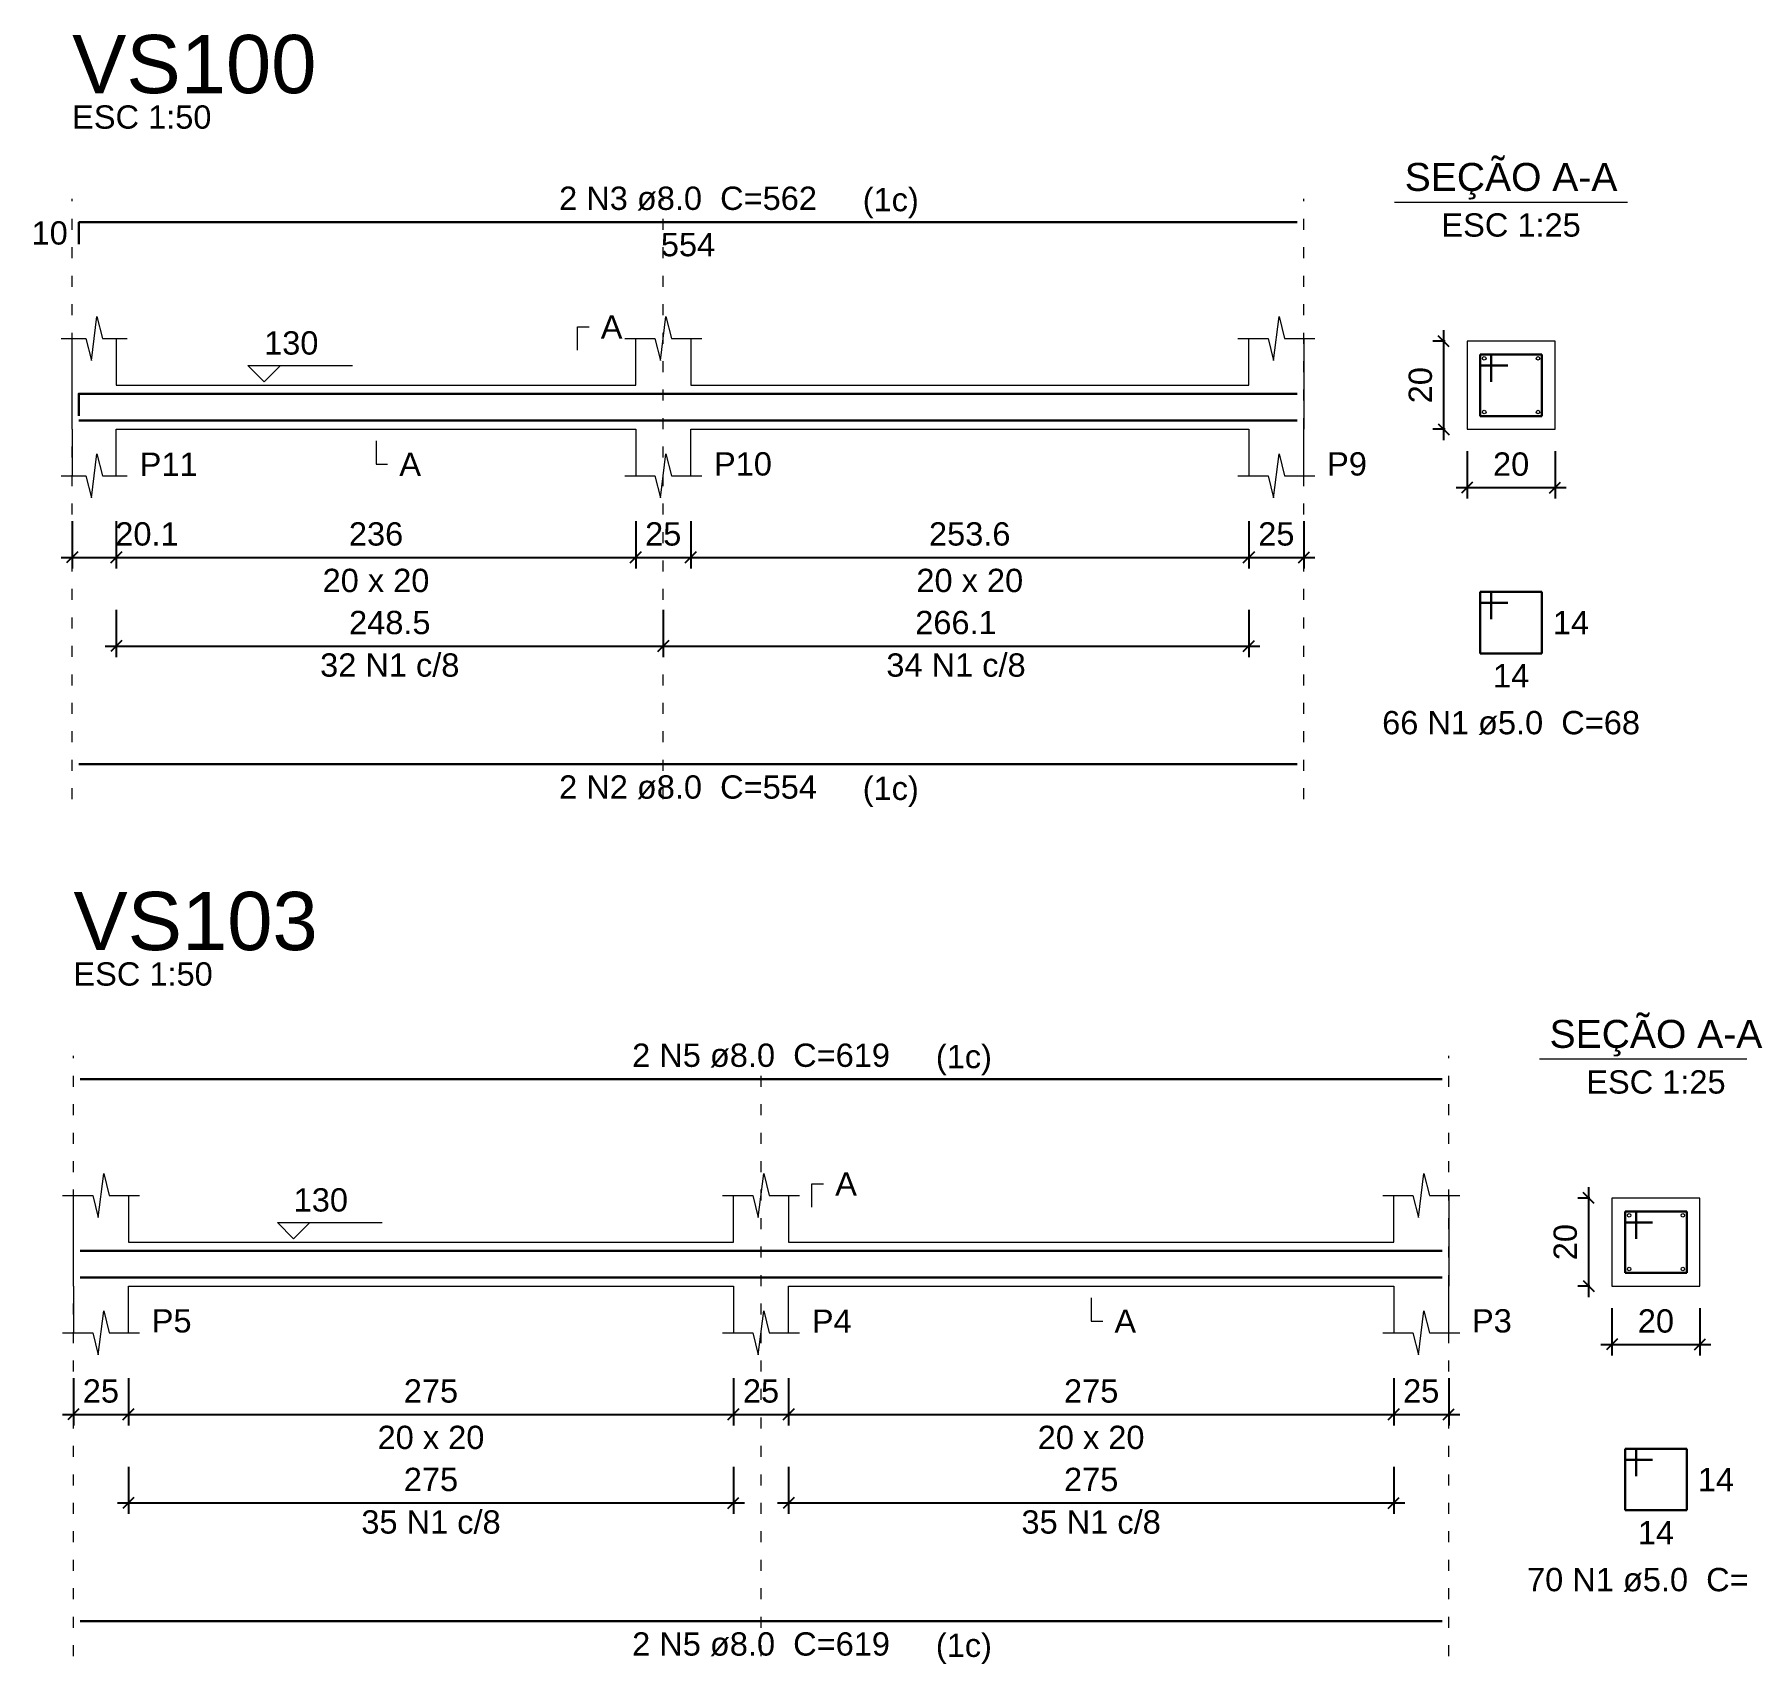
# Model space of a CAD drawing. Header units: millimetres. Extents: x 7 to 580, y -90 to 91.
# Drawn here: x 510.05 to 525.52, y -58.7 to -43.89 of the extents above; entities that cross this region are included whole.
import ezdxf

# ---------------------------------------------------------------- set-up
doc = ezdxf.new("R2010")
doc.units = ezdxf.units.MM
doc.linetypes.add('DOT2', pattern=[3.175, 0, -3.175])
for name, color, linetype, lineweight in [('DT-Barras na forma', 2, 'Continuous', 30), ('DT-Barras no corte', 5, 'Continuous', 5), ('DT-Barras rebatidas', 2, 'Continuous', 30), ('DT-Cotas', 9, 'Continuous', 5), ('DT-Forma', 5, 'Continuous', 5), ('DT-Pontilhado', 9, 'DOT2', 5), ('DT-Textos', 7, 'Continuous', 5), ('DT-Título', 3, 'Continuous', 20)]:
    doc.layers.add(name, color=color, linetype=linetype, lineweight=lineweight)
doc.styles.add('Arial', font='arial.ttf')
doc.styles.get("Standard").update_dxf_attribs({"font": 'arial.ttf'})
doc.dimstyles.new('UM_25.000000', dxfattribs={"dimtxt": 0.18, "dimasz": 0.1, "dimexe": 0.1, "dimexo": 0.2, "dimgap": 0, "dimtad": 1, "dimtih": 1, "dimtoh": 1, "dimdec": 1, "dimlfac": 25, "dimzin": 0, "dimdsep": 46, "dimtxsty": 'Standard', "dimblk": 'CLOSED', "dimblk1": 'CLOSED', "dimblk2": 'CLOSED', "dimcen": 0.09, "dimdle": 0.1, "dimadec": 1, "dimazin": 2, "dimtfac": 1, "dimtdec": 4, "dimtofl": 0, "dimtmove": 0, "dimatfit": 3, "dimldrblk": 'CLOSED', "dimfxl": 1, "dimtolj": 1, "dimarcsym": 0})
doc.dimstyles.new('UM_50.000000', dxfattribs={"dimtxt": 0.18, "dimasz": 0.1, "dimexe": 0.1, "dimexo": 0.2, "dimgap": 0, "dimtad": 1, "dimtih": 1, "dimtoh": 1, "dimdec": 1, "dimlfac": 50, "dimzin": 0, "dimdsep": 46, "dimtxsty": 'Standard', "dimblk": 'CLOSED', "dimblk1": 'CLOSED', "dimblk2": 'CLOSED', "dimcen": 0.09, "dimdle": 0.1, "dimadec": 1, "dimazin": 2, "dimtfac": 1, "dimtdec": 4, "dimtofl": 0, "dimtmove": 0, "dimatfit": 3, "dimldrblk": 'CLOSED', "dimfxl": 1, "dimtolj": 1, "dimarcsym": 0})

# ---------------------------------------------------------------- blocks, each defined once
blk = doc.blocks.new('_OBLIQUE')
at = {"color": 0, "linetype": 'ByBlock', "lineweight": -2}
blk.add_line((-0.5, -0.5), (0.5, 0.5), dxfattribs=at)
blk = doc.blocks.new('*D511')
at = {"layer": 'Defpoints', "color": 0, "transparency": 16777216}
for p in [(510.393, -48.12), (510.794, -48.12), (510.794, -48.649)]:
    blk.add_point(p, dxfattribs=at)
at = {"layer": 'DT-Cotas', "color": 0, "lineweight": -2, "transparency": 16777216}
for p, q in [((510.393, -48.32), (510.393, -48.749)), ((510.794, -48.32), (510.794, -48.749)), ((510.293, -48.649), (510.894, -48.649))]:
    blk.add_line(p, q, dxfattribs=at)
at = {"layer": 'DT-Cotas', "color": 0, "lineweight": -2, "transparency": 16777216, "xscale": 0.1, "yscale": 0.1, "zscale": 0.1, "rotation": 180}
blk.add_blockref('_OBLIQUE', (510.393, -48.649), dxfattribs=at)
at = {"layer": 'DT-Cotas', "color": 0, "lineweight": -2, "transparency": 16777216, "xscale": 0.1, "yscale": 0.1, "zscale": 0.1}
blk.add_blockref('_OBLIQUE', (510.794, -48.649), dxfattribs=at)
at = {"layer": 'DT-Cotas', "transparency": 16777216, "insert": (511.073, -48.437), "char_height": 0.2118, "attachment_point": 5, "rotation": 0.0057, "style": 'Arial'}
blk.add_mtext('\\A1;20.1', dxfattribs=at)
blk = doc.blocks.new('*D512')
at = {"layer": 'Defpoints', "color": 0, "transparency": 16777216}
for p in [(510.794, -48.12), (515.515, -48.12), (515.515, -48.649)]:
    blk.add_point(p, dxfattribs=at)
at = {"layer": 'DT-Cotas', "color": 0, "lineweight": -2, "transparency": 16777216}
for p, q in [((510.794, -48.32), (510.794, -48.749)), ((515.515, -48.32), (515.515, -48.749)), ((510.694, -48.649), (515.615, -48.649))]:
    blk.add_line(p, q, dxfattribs=at)
at = {"layer": 'DT-Cotas', "color": 0, "lineweight": -2, "transparency": 16777216, "xscale": 0.1, "yscale": 0.1, "zscale": 0.1, "rotation": 180}
blk.add_blockref('_OBLIQUE', (510.794, -48.649), dxfattribs=at)
at = {"layer": 'DT-Cotas', "color": 0, "lineweight": -2, "transparency": 16777216, "xscale": 0.1, "yscale": 0.1, "zscale": 0.1}
blk.add_blockref('_OBLIQUE', (515.515, -48.649), dxfattribs=at)
at = {"layer": 'DT-Cotas', "transparency": 16777216, "insert": (513.155, -48.437), "char_height": 0.2118, "attachment_point": 5, "rotation": 0.0057, "style": 'Arial'}
blk.add_mtext('\\A1;236', dxfattribs=at)
blk = doc.blocks.new('*D513')
at = {"layer": 'Defpoints', "color": 0, "transparency": 16777216}
for p in [(515.515, -48.12), (516.015, -48.12), (516.015, -48.649)]:
    blk.add_point(p, dxfattribs=at)
at = {"layer": 'DT-Cotas', "color": 0, "lineweight": -2, "transparency": 16777216}
for p, q in [((515.515, -48.32), (515.515, -48.749)), ((516.015, -48.32), (516.015, -48.749)), ((515.415, -48.649), (516.115, -48.649))]:
    blk.add_line(p, q, dxfattribs=at)
at = {"layer": 'DT-Cotas', "color": 0, "lineweight": -2, "transparency": 16777216, "xscale": 0.1, "yscale": 0.1, "zscale": 0.1, "rotation": 180}
blk.add_blockref('_OBLIQUE', (515.515, -48.649), dxfattribs=at)
at = {"layer": 'DT-Cotas', "color": 0, "lineweight": -2, "transparency": 16777216, "xscale": 0.1, "yscale": 0.1, "zscale": 0.1}
blk.add_blockref('_OBLIQUE', (516.015, -48.649), dxfattribs=at)
at = {"layer": 'DT-Cotas', "transparency": 16777216, "insert": (515.765, -48.437), "char_height": 0.2118, "attachment_point": 5, "rotation": 0.0057, "style": 'Arial'}
blk.add_mtext('\\A1;25', dxfattribs=at)
blk = doc.blocks.new('*D514')
at = {"layer": 'Defpoints', "color": 0, "transparency": 16777216}
for p in [(516.015, -48.12), (521.088, -48.12), (521.088, -48.649)]:
    blk.add_point(p, dxfattribs=at)
at = {"layer": 'DT-Cotas', "color": 0, "lineweight": -2, "transparency": 16777216}
for p, q in [((516.015, -48.32), (516.015, -48.749)), ((521.088, -48.32), (521.088, -48.749)), ((515.915, -48.649), (521.188, -48.649))]:
    blk.add_line(p, q, dxfattribs=at)
at = {"layer": 'DT-Cotas', "color": 0, "lineweight": -2, "transparency": 16777216, "xscale": 0.1, "yscale": 0.1, "zscale": 0.1, "rotation": 180}
blk.add_blockref('_OBLIQUE', (516.015, -48.649), dxfattribs=at)
at = {"layer": 'DT-Cotas', "color": 0, "lineweight": -2, "transparency": 16777216, "xscale": 0.1, "yscale": 0.1, "zscale": 0.1}
blk.add_blockref('_OBLIQUE', (521.088, -48.649), dxfattribs=at)
at = {"layer": 'DT-Cotas', "transparency": 16777216, "insert": (518.551, -48.437), "char_height": 0.2118, "attachment_point": 5, "rotation": 0.0057, "style": 'Arial'}
blk.add_mtext('\\A1;253.6', dxfattribs=at)
blk = doc.blocks.new('*D515')
at = {"layer": 'Defpoints', "color": 0, "transparency": 16777216}
for p in [(521.088, -48.12), (521.588, -48.12), (521.588, -48.649)]:
    blk.add_point(p, dxfattribs=at)
at = {"layer": 'DT-Cotas', "color": 0, "lineweight": -2, "transparency": 16777216}
for p, q in [((521.088, -48.32), (521.088, -48.749)), ((521.588, -48.32), (521.588, -48.749)), ((520.988, -48.649), (521.688, -48.649))]:
    blk.add_line(p, q, dxfattribs=at)
at = {"layer": 'DT-Cotas', "color": 0, "lineweight": -2, "transparency": 16777216, "xscale": 0.1, "yscale": 0.1, "zscale": 0.1, "rotation": 180}
blk.add_blockref('_OBLIQUE', (521.088, -48.649), dxfattribs=at)
at = {"layer": 'DT-Cotas', "color": 0, "lineweight": -2, "transparency": 16777216, "xscale": 0.1, "yscale": 0.1, "zscale": 0.1}
blk.add_blockref('_OBLIQUE', (521.588, -48.649), dxfattribs=at)
at = {"layer": 'DT-Cotas', "transparency": 16777216, "insert": (521.338, -48.437), "char_height": 0.2118, "attachment_point": 5, "rotation": 0.0057, "style": 'Arial'}
blk.add_mtext('\\A1;25', dxfattribs=at)
blk = doc.blocks.new('*D516')
at = {"layer": 'Defpoints', "color": 0, "transparency": 16777216}
for p in [(522.86, -46.684), (523.072, -46.684), (523.072, -47.484)]:
    blk.add_point(p, dxfattribs=at)
at = {"layer": 'DT-Cotas', "color": 0, "lineweight": -2, "transparency": 16777216}
for p, q in [((522.86, -47.584), (522.86, -46.584)), ((522.872, -46.684), (522.76, -46.684)), ((522.872, -47.484), (522.76, -47.484))]:
    blk.add_line(p, q, dxfattribs=at)
at = {"layer": 'DT-Cotas', "color": 0, "lineweight": -2, "transparency": 16777216, "xscale": 0.1, "yscale": 0.1, "zscale": 0.1}
for p, rotation in [((522.86, -46.684), 90), ((522.86, -47.484), 270)]:
    blk.add_blockref('_OBLIQUE', p, dxfattribs=dict(at, rotation=rotation))
at = {"layer": 'DT-Cotas', "transparency": 16777216, "insert": (522.648, -47.084), "char_height": 0.2118, "attachment_point": 5, "rotation": 90, "style": 'Arial'}
blk.add_mtext('\\A1;20', dxfattribs=at)
blk = doc.blocks.new('*D517')
at = {"layer": 'Defpoints', "color": 0, "transparency": 16777216}
for p in [(523.072, -47.484), (523.872, -47.484), (523.872, -48.014)]:
    blk.add_point(p, dxfattribs=at)
at = {"layer": 'DT-Cotas', "color": 0, "lineweight": -2, "transparency": 16777216}
for p, q in [((523.072, -47.684), (523.072, -48.114)), ((523.872, -47.684), (523.872, -48.114)), ((522.972, -48.014), (523.972, -48.014))]:
    blk.add_line(p, q, dxfattribs=at)
at = {"layer": 'DT-Cotas', "color": 0, "lineweight": -2, "transparency": 16777216, "xscale": 0.1, "yscale": 0.1, "zscale": 0.1, "rotation": 180}
blk.add_blockref('_OBLIQUE', (523.072, -48.014), dxfattribs=at)
at = {"layer": 'DT-Cotas', "color": 0, "lineweight": -2, "transparency": 16777216, "xscale": 0.1, "yscale": 0.1, "zscale": 0.1}
blk.add_blockref('_OBLIQUE', (523.872, -48.014), dxfattribs=at)
at = {"layer": 'DT-Cotas', "transparency": 16777216, "insert": (523.472, -47.802), "char_height": 0.2118, "attachment_point": 5, "rotation": 0.0057, "style": 'Arial'}
blk.add_mtext('\\A1;20', dxfattribs=at)
blk = doc.blocks.new('*D518')
at = {"layer": 'Defpoints', "color": 0, "transparency": 16777216}
for p in [(510.794, -48.924), (515.765, -48.924), (515.765, -49.454)]:
    blk.add_point(p, dxfattribs=at)
at = {"layer": 'DT-Cotas', "color": 0, "lineweight": -2, "transparency": 16777216}
for p, q in [((510.794, -49.124), (510.794, -49.554)), ((515.765, -49.124), (515.765, -49.554)), ((510.694, -49.454), (515.865, -49.454))]:
    blk.add_line(p, q, dxfattribs=at)
at = {"layer": 'DT-Cotas', "color": 0, "lineweight": -2, "transparency": 16777216, "xscale": 0.1, "yscale": 0.1, "zscale": 0.1, "rotation": 180}
blk.add_blockref('_OBLIQUE', (510.794, -49.454), dxfattribs=at)
at = {"layer": 'DT-Cotas', "color": 0, "lineweight": -2, "transparency": 16777216, "xscale": 0.1, "yscale": 0.1, "zscale": 0.1}
blk.add_blockref('_OBLIQUE', (515.765, -49.454), dxfattribs=at)
at = {"layer": 'DT-Cotas', "transparency": 16777216, "insert": (513.28, -49.242), "char_height": 0.2118, "attachment_point": 5, "rotation": 0.0057, "style": 'Arial'}
blk.add_mtext('\\A1;248.5', dxfattribs=at)
blk = doc.blocks.new('*D519')
at = {"layer": 'Defpoints', "color": 0, "transparency": 16777216}
for p in [(515.765, -48.924), (521.088, -48.924), (521.088, -49.454)]:
    blk.add_point(p, dxfattribs=at)
at = {"layer": 'DT-Cotas', "color": 0, "lineweight": -2, "transparency": 16777216}
for p, q in [((515.765, -49.124), (515.765, -49.554)), ((521.088, -49.124), (521.088, -49.554)), ((515.665, -49.454), (521.188, -49.454))]:
    blk.add_line(p, q, dxfattribs=at)
at = {"layer": 'DT-Cotas', "color": 0, "lineweight": -2, "transparency": 16777216, "xscale": 0.1, "yscale": 0.1, "zscale": 0.1, "rotation": 180}
blk.add_blockref('_OBLIQUE', (515.765, -49.454), dxfattribs=at)
at = {"layer": 'DT-Cotas', "color": 0, "lineweight": -2, "transparency": 16777216, "xscale": 0.1, "yscale": 0.1, "zscale": 0.1}
blk.add_blockref('_OBLIQUE', (521.088, -49.454), dxfattribs=at)
at = {"layer": 'DT-Cotas', "transparency": 16777216, "insert": (518.426, -49.242), "char_height": 0.2118, "attachment_point": 5, "rotation": 0.0057, "style": 'Arial'}
blk.add_mtext('\\A1;266.1', dxfattribs=at)
blk = doc.blocks.new('*D502')
at = {"layer": 'Defpoints', "color": 0, "transparency": 16777216}
for p in [(510.404, -55.907), (510.904, -55.907), (510.904, -56.436)]:
    blk.add_point(p, dxfattribs=at)
at = {"layer": 'DT-Cotas', "color": 0, "lineweight": -2, "transparency": 16777216}
for p, q in [((510.404, -56.107), (510.404, -56.536)), ((510.904, -56.107), (510.904, -56.536)), ((510.304, -56.436), (511.004, -56.436))]:
    blk.add_line(p, q, dxfattribs=at)
at = {"layer": 'DT-Cotas', "color": 0, "lineweight": -2, "transparency": 16777216, "xscale": 0.1, "yscale": 0.1, "zscale": 0.1, "rotation": 180}
blk.add_blockref('_OBLIQUE', (510.404, -56.436), dxfattribs=at)
at = {"layer": 'DT-Cotas', "color": 0, "lineweight": -2, "transparency": 16777216, "xscale": 0.1, "yscale": 0.1, "zscale": 0.1}
blk.add_blockref('_OBLIQUE', (510.904, -56.436), dxfattribs=at)
at = {"layer": 'DT-Cotas', "transparency": 16777216, "insert": (510.654, -56.225), "char_height": 0.2118, "attachment_point": 5, "rotation": 0.0057, "style": 'Arial'}
blk.add_mtext('\\A1;25', dxfattribs=at)
blk = doc.blocks.new('*D503')
at = {"layer": 'Defpoints', "color": 0, "transparency": 16777216}
for p in [(510.904, -55.907), (516.404, -55.907), (516.404, -56.436)]:
    blk.add_point(p, dxfattribs=at)
at = {"layer": 'DT-Cotas', "color": 0, "lineweight": -2, "transparency": 16777216}
for p, q in [((510.904, -56.107), (510.904, -56.536)), ((516.404, -56.107), (516.404, -56.536)), ((510.804, -56.436), (516.504, -56.436))]:
    blk.add_line(p, q, dxfattribs=at)
at = {"layer": 'DT-Cotas', "color": 0, "lineweight": -2, "transparency": 16777216, "xscale": 0.1, "yscale": 0.1, "zscale": 0.1, "rotation": 180}
blk.add_blockref('_OBLIQUE', (510.904, -56.436), dxfattribs=at)
at = {"layer": 'DT-Cotas', "color": 0, "lineweight": -2, "transparency": 16777216, "xscale": 0.1, "yscale": 0.1, "zscale": 0.1}
blk.add_blockref('_OBLIQUE', (516.404, -56.436), dxfattribs=at)
at = {"layer": 'DT-Cotas', "transparency": 16777216, "insert": (513.654, -56.225), "char_height": 0.2118, "attachment_point": 5, "rotation": 0.0057, "style": 'Arial'}
blk.add_mtext('\\A1;275', dxfattribs=at)
blk = doc.blocks.new('*D504')
at = {"layer": 'Defpoints', "color": 0, "transparency": 16777216}
for p in [(516.404, -55.907), (516.904, -55.907), (516.904, -56.436)]:
    blk.add_point(p, dxfattribs=at)
at = {"layer": 'DT-Cotas', "color": 0, "lineweight": -2, "transparency": 16777216}
for p, q in [((516.404, -56.107), (516.404, -56.536)), ((516.904, -56.107), (516.904, -56.536)), ((516.304, -56.436), (517.004, -56.436))]:
    blk.add_line(p, q, dxfattribs=at)
at = {"layer": 'DT-Cotas', "color": 0, "lineweight": -2, "transparency": 16777216, "xscale": 0.1, "yscale": 0.1, "zscale": 0.1, "rotation": 180}
blk.add_blockref('_OBLIQUE', (516.404, -56.436), dxfattribs=at)
at = {"layer": 'DT-Cotas', "color": 0, "lineweight": -2, "transparency": 16777216, "xscale": 0.1, "yscale": 0.1, "zscale": 0.1}
blk.add_blockref('_OBLIQUE', (516.904, -56.436), dxfattribs=at)
at = {"layer": 'DT-Cotas', "transparency": 16777216, "insert": (516.654, -56.225), "char_height": 0.2118, "attachment_point": 5, "rotation": 0.0057, "style": 'Arial'}
blk.add_mtext('\\A1;25', dxfattribs=at)
blk = doc.blocks.new('*D505')
at = {"layer": 'Defpoints', "color": 0, "transparency": 16777216}
for p in [(516.904, -55.907), (522.405, -55.907), (522.405, -56.436)]:
    blk.add_point(p, dxfattribs=at)
at = {"layer": 'DT-Cotas', "color": 0, "lineweight": -2, "transparency": 16777216}
for p, q in [((516.904, -56.107), (516.904, -56.536)), ((522.405, -56.107), (522.405, -56.536)), ((516.804, -56.436), (522.505, -56.436))]:
    blk.add_line(p, q, dxfattribs=at)
at = {"layer": 'DT-Cotas', "color": 0, "lineweight": -2, "transparency": 16777216, "xscale": 0.1, "yscale": 0.1, "zscale": 0.1, "rotation": 180}
blk.add_blockref('_OBLIQUE', (516.904, -56.436), dxfattribs=at)
at = {"layer": 'DT-Cotas', "color": 0, "lineweight": -2, "transparency": 16777216, "xscale": 0.1, "yscale": 0.1, "zscale": 0.1}
blk.add_blockref('_OBLIQUE', (522.405, -56.436), dxfattribs=at)
at = {"layer": 'DT-Cotas', "transparency": 16777216, "insert": (519.655, -56.225), "char_height": 0.2118, "attachment_point": 5, "rotation": 0.0057, "style": 'Arial'}
blk.add_mtext('\\A1;275', dxfattribs=at)
blk = doc.blocks.new('*D506')
at = {"layer": 'Defpoints', "color": 0, "transparency": 16777216}
for p in [(522.405, -55.907), (522.905, -55.907), (522.905, -56.436)]:
    blk.add_point(p, dxfattribs=at)
at = {"layer": 'DT-Cotas', "color": 0, "lineweight": -2, "transparency": 16777216}
for p, q in [((522.405, -56.107), (522.405, -56.536)), ((522.905, -56.107), (522.905, -56.536)), ((522.305, -56.436), (523.005, -56.436))]:
    blk.add_line(p, q, dxfattribs=at)
at = {"layer": 'DT-Cotas', "color": 0, "lineweight": -2, "transparency": 16777216, "xscale": 0.1, "yscale": 0.1, "zscale": 0.1, "rotation": 180}
blk.add_blockref('_OBLIQUE', (522.405, -56.436), dxfattribs=at)
at = {"layer": 'DT-Cotas', "color": 0, "lineweight": -2, "transparency": 16777216, "xscale": 0.1, "yscale": 0.1, "zscale": 0.1}
blk.add_blockref('_OBLIQUE', (522.905, -56.436), dxfattribs=at)
at = {"layer": 'DT-Cotas', "transparency": 16777216, "insert": (522.655, -56.225), "char_height": 0.2118, "attachment_point": 5, "rotation": 0.0057, "style": 'Arial'}
blk.add_mtext('\\A1;25', dxfattribs=at)
blk = doc.blocks.new('*D507')
at = {"layer": 'Defpoints', "color": 0, "transparency": 16777216}
for p in [(524.177, -54.471), (524.388, -54.471), (524.388, -55.271)]:
    blk.add_point(p, dxfattribs=at)
at = {"layer": 'DT-Cotas', "color": 0, "lineweight": -2, "transparency": 16777216}
for p, q in [((524.188, -54.471), (524.077, -54.471)), ((524.177, -55.371), (524.177, -54.371)), ((524.188, -55.271), (524.077, -55.271))]:
    blk.add_line(p, q, dxfattribs=at)
at = {"layer": 'DT-Cotas', "color": 0, "lineweight": -2, "transparency": 16777216, "xscale": 0.1, "yscale": 0.1, "zscale": 0.1}
for p, rotation in [((524.177, -54.471), 90), ((524.177, -55.271), 270)]:
    blk.add_blockref('_OBLIQUE', p, dxfattribs=dict(at, rotation=rotation))
at = {"layer": 'DT-Cotas', "transparency": 16777216, "insert": (523.965, -54.871), "char_height": 0.2118, "attachment_point": 5, "rotation": 90, "style": 'Arial'}
blk.add_mtext('\\A1;20', dxfattribs=at)
blk = doc.blocks.new('*D508')
at = {"layer": 'Defpoints', "color": 0, "transparency": 16777216}
for p in [(524.388, -55.271), (525.188, -55.271), (525.188, -55.801)]:
    blk.add_point(p, dxfattribs=at)
at = {"layer": 'DT-Cotas', "color": 0, "lineweight": -2, "transparency": 16777216}
for p, q in [((524.388, -55.471), (524.388, -55.901)), ((525.188, -55.471), (525.188, -55.901)), ((524.288, -55.801), (525.288, -55.801))]:
    blk.add_line(p, q, dxfattribs=at)
at = {"layer": 'DT-Cotas', "color": 0, "lineweight": -2, "transparency": 16777216, "xscale": 0.1, "yscale": 0.1, "zscale": 0.1, "rotation": 180}
blk.add_blockref('_OBLIQUE', (524.388, -55.801), dxfattribs=at)
at = {"layer": 'DT-Cotas', "color": 0, "lineweight": -2, "transparency": 16777216, "xscale": 0.1, "yscale": 0.1, "zscale": 0.1}
blk.add_blockref('_OBLIQUE', (525.188, -55.801), dxfattribs=at)
at = {"layer": 'DT-Cotas', "transparency": 16777216, "insert": (524.788, -55.589), "char_height": 0.2118, "attachment_point": 5, "rotation": 0.0057, "style": 'Arial'}
blk.add_mtext('\\A1;20', dxfattribs=at)
blk = doc.blocks.new('*D509')
at = {"layer": 'Defpoints', "color": 0, "transparency": 16777216}
for p in [(510.904, -56.712), (516.404, -56.712), (516.404, -57.241)]:
    blk.add_point(p, dxfattribs=at)
at = {"layer": 'DT-Cotas', "color": 0, "lineweight": -2, "transparency": 16777216}
for p, q in [((510.904, -56.912), (510.904, -57.341)), ((516.404, -56.912), (516.404, -57.341)), ((510.804, -57.241), (516.504, -57.241))]:
    blk.add_line(p, q, dxfattribs=at)
at = {"layer": 'DT-Cotas', "color": 0, "lineweight": -2, "transparency": 16777216, "xscale": 0.1, "yscale": 0.1, "zscale": 0.1, "rotation": 180}
blk.add_blockref('_OBLIQUE', (510.904, -57.241), dxfattribs=at)
at = {"layer": 'DT-Cotas', "color": 0, "lineweight": -2, "transparency": 16777216, "xscale": 0.1, "yscale": 0.1, "zscale": 0.1}
blk.add_blockref('_OBLIQUE', (516.404, -57.241), dxfattribs=at)
at = {"layer": 'DT-Cotas', "transparency": 16777216, "insert": (513.654, -57.029), "char_height": 0.2118, "attachment_point": 5, "rotation": 0.0057, "style": 'Arial'}
blk.add_mtext('\\A1;275', dxfattribs=at)
blk = doc.blocks.new('*D510')
at = {"layer": 'Defpoints', "color": 0, "transparency": 16777216}
for p in [(516.904, -56.712), (522.405, -56.712), (522.405, -57.241)]:
    blk.add_point(p, dxfattribs=at)
at = {"layer": 'DT-Cotas', "color": 0, "lineweight": -2, "transparency": 16777216}
for p, q in [((516.904, -56.912), (516.904, -57.341)), ((522.405, -56.912), (522.405, -57.341)), ((516.804, -57.241), (522.505, -57.241))]:
    blk.add_line(p, q, dxfattribs=at)
at = {"layer": 'DT-Cotas', "color": 0, "lineweight": -2, "transparency": 16777216, "xscale": 0.1, "yscale": 0.1, "zscale": 0.1, "rotation": 180}
blk.add_blockref('_OBLIQUE', (516.904, -57.241), dxfattribs=at)
at = {"layer": 'DT-Cotas', "color": 0, "lineweight": -2, "transparency": 16777216, "xscale": 0.1, "yscale": 0.1, "zscale": 0.1}
blk.add_blockref('_OBLIQUE', (522.405, -57.241), dxfattribs=at)
at = {"layer": 'DT-Cotas', "transparency": 16777216, "insert": (519.655, -57.029), "char_height": 0.2118, "attachment_point": 5, "rotation": 0.0057, "style": 'Arial'}
blk.add_mtext('\\A1;275', dxfattribs=at)

msp = doc.modelspace()

# ---------------------------------------------------------------- linework, layer by layer
at = {"layer": 'DT-Barras na forma'}
for p, q in [((523.2917, -46.8042), (523.1917, -46.8042)), ((523.1917, -46.8042), (523.1917, -47.3642)), ((523.7517, -46.8042), (523.1917, -46.8042)), ((523.1917, -46.8042), (523.1917, -46.9042)), ((523.2917, -47.0542), (523.2917, -46.8042)), ((523.7517, -47.3642), (523.7517, -46.8042)), ((523.1917, -46.9042), (523.4417, -46.9042)), ((523.1917, -47.3642), (523.7517, -47.3642)), ((524.6084, -54.5915), (524.5084, -54.5915)), ((524.5084, -54.5915), (524.5084, -55.1515)), ((525.0684, -54.5915), (524.5084, -54.5915)), ((524.5084, -54.5915), (524.5084, -54.6915)), ((524.6084, -54.8415), (524.6084, -54.5915)), ((525.0684, -55.1515), (525.0684, -54.5915)), ((524.5084, -54.6915), (524.7584, -54.6915)), ((524.5084, -55.1515), (525.0684, -55.1515))]:
    msp.add_line(p, q, dxfattribs=at)
for points in [[(510.4531, -47.3622), (510.4531, -47.1622), (521.5278, -47.1622)], [(510.4531, -47.4062), (521.5278, -47.4062)], [(510.4644, -54.9495), (522.8446, -54.9495)], [(510.4644, -55.1935), (522.8446, -55.1935)]]:
    msp.add_lwpolyline(points, dxfattribs=at)
at = {"layer": 'DT-Barras no corte'}
for centre in [(523.2277, -46.8402), (523.7157, -46.8402), (523.2277, -47.3282), (523.7157, -47.3282), (524.5444, -54.6275), (525.0324, -54.6275), (524.5444, -55.1155), (525.0324, -55.1155)]:
    msp.add_circle(centre, 0.016, dxfattribs=at)
at = {"layer": 'DT-Barras rebatidas'}
for p, q in [((510.4531, -45.8032), (510.4531, -45.6032)), ((510.4531, -45.6032), (521.5278, -45.6032)), ((523.2917, -48.9609), (523.1917, -48.9609)), ((523.1917, -48.9609), (523.1917, -49.5209)), ((523.7517, -48.9609), (523.1917, -48.9609)), ((523.1917, -48.9609), (523.1917, -49.0609)), ((523.1917, -49.0609), (523.4417, -49.0609)), ((523.2917, -49.2109), (523.2917, -48.9609)), ((523.7517, -49.5209), (523.7517, -48.9609)), ((523.1917, -49.5209), (523.7517, -49.5209)), ((510.4531, -50.5291), (521.5278, -50.5291)), ((510.4644, -53.3905), (522.8446, -53.3905)), ((524.6084, -56.7482), (524.5084, -56.7482)), ((524.5084, -56.7482), (524.5084, -57.3082)), ((525.0684, -56.7482), (524.5084, -56.7482)), ((524.5084, -56.7482), (524.5084, -56.8482)), ((524.6084, -56.9982), (524.6084, -56.7482)), ((525.0684, -57.3082), (525.0684, -56.7482)), ((524.5084, -56.8482), (524.7584, -56.8482)), ((524.5084, -57.3082), (525.0684, -57.3082)), ((510.4644, -58.3163), (522.8446, -58.3163))]:
    msp.add_line(p, q, dxfattribs=at)
at = {"layer": 'DT-Forma'}
for p, q in [((510.5687, -46.8606), (510.6187, -46.4606)), ((510.6187, -46.4606), (510.6687, -46.6606)), ((515.7401, -46.8606), (515.7901, -46.4606)), ((515.7901, -46.4606), (515.8401, -46.6606)), ((521.3128, -46.8606), (521.3628, -46.4606)), ((521.3628, -46.4606), (521.4128, -46.6606)), ((510.2931, -46.6606), (510.5187, -46.6606)), ((510.3931, -47.0842), (510.3931, -46.6606)), ((510.5187, -46.6606), (510.5687, -46.8606)), ((510.6687, -46.6606), (510.8944, -46.6606)), ((510.7944, -46.6606), (510.7944, -47.0842)), ((515.4151, -46.6606), (515.6901, -46.6606)), ((515.5151, -47.0842), (515.5151, -46.6606)), ((515.6901, -46.6606), (515.7401, -46.8606)), ((515.8401, -46.6606), (516.1151, -46.6606)), ((516.0151, -46.6606), (516.0151, -47.0842)), ((520.9878, -46.6606), (521.2628, -46.6606)), ((521.0878, -47.0842), (521.0878, -46.6606)), ((521.2628, -46.6606), (521.3128, -46.8606)), ((521.4128, -46.6606), (521.6878, -46.6606)), ((521.5878, -46.6606), (521.5878, -47.0842)), ((523.8717, -46.6842), (523.0717, -46.6842)), ((523.0717, -46.6842), (523.0717, -47.4842)), ((523.8717, -47.4842), (523.8717, -46.6842)), ((510.7944, -47.0842), (515.5151, -47.0842)), ((516.0151, -47.0842), (521.0878, -47.0842)), ((510.3931, -47.4842), (510.3931, -47.9078)), ((510.7944, -47.9078), (510.7944, -47.4842)), ((510.7944, -47.4842), (515.5151, -47.4842)), ((515.5151, -47.4842), (515.5151, -47.9078)), ((516.0151, -47.9078), (516.0151, -47.4842)), ((516.0151, -47.4842), (521.0878, -47.4842)), ((521.0878, -47.4842), (521.0878, -47.9078)), ((521.5878, -47.9078), (521.5878, -47.4842)), ((523.0717, -47.4842), (523.8717, -47.4842)), ((510.5687, -48.1078), (510.6187, -47.7078)), ((510.6187, -47.7078), (510.6687, -47.9078)), ((515.7401, -48.1078), (515.7901, -47.7078)), ((515.7901, -47.7078), (515.8401, -47.9078)), ((521.3128, -48.1078), (521.3628, -47.7078)), ((521.3628, -47.7078), (521.4128, -47.9078)), ((510.2931, -47.9078), (510.5187, -47.9078)), ((510.5187, -47.9078), (510.5687, -48.1078)), ((510.6687, -47.9078), (510.8944, -47.9078)), ((515.4151, -47.9078), (515.6901, -47.9078)), ((515.6901, -47.9078), (515.7401, -48.1078)), ((515.8401, -47.9078), (516.1151, -47.9078)), ((520.9878, -47.9078), (521.2628, -47.9078)), ((521.2628, -47.9078), (521.3128, -48.1078)), ((521.4128, -47.9078), (521.6878, -47.9078)), ((510.6294, -54.6479), (510.6794, -54.2479)), ((510.6794, -54.2479), (510.7294, -54.4479)), ((516.6295, -54.6479), (516.6795, -54.2479)), ((516.6795, -54.2479), (516.7295, -54.4479)), ((522.6296, -54.6479), (522.6796, -54.2479)), ((522.6796, -54.2479), (522.7296, -54.4479)), ((510.3044, -54.4479), (510.5794, -54.4479)), ((510.4044, -54.8715), (510.4044, -54.4479)), ((510.5794, -54.4479), (510.6294, -54.6479)), ((510.7294, -54.4479), (511.0044, -54.4479)), ((510.9044, -54.4479), (510.9044, -54.8715)), ((516.3045, -54.4479), (516.5795, -54.4479)), ((516.4045, -54.8715), (516.4045, -54.4479)), ((516.5795, -54.4479), (516.6295, -54.6479)), ((516.7295, -54.4479), (517.0045, -54.4479)), ((516.9045, -54.4479), (516.9045, -54.8715)), ((522.3045, -54.4479), (522.5796, -54.4479)), ((522.4045, -54.8715), (522.4045, -54.4479)), ((522.5796, -54.4479), (522.6296, -54.6479)), ((522.7296, -54.4479), (523.0046, -54.4479)), ((522.9046, -54.4479), (522.9046, -54.8715)), ((525.1884, -54.4715), (524.3884, -54.4715)), ((524.3884, -54.4715), (524.3884, -55.2715)), ((525.1884, -55.2715), (525.1884, -54.4715)), ((510.9044, -54.8715), (516.4045, -54.8715)), ((516.9045, -54.8715), (522.4045, -54.8715)), ((510.4044, -55.2715), (510.4044, -55.6951)), ((510.9044, -55.6951), (510.9044, -55.2715)), ((510.9044, -55.2715), (516.4045, -55.2715)), ((516.4045, -55.2715), (516.4045, -55.6951)), ((516.9045, -55.6951), (516.9045, -55.2715)), ((516.9045, -55.2715), (522.4045, -55.2715)), ((522.4045, -55.2715), (522.4045, -55.6951)), ((522.9046, -55.6951), (522.9046, -55.2715)), ((524.3884, -55.2715), (525.1884, -55.2715)), ((510.6294, -55.8951), (510.6794, -55.4951)), ((510.6794, -55.4951), (510.7294, -55.6951)), ((516.6295, -55.8951), (516.6795, -55.4951)), ((516.6795, -55.4951), (516.7295, -55.6951)), ((522.6296, -55.8951), (522.6796, -55.4951)), ((522.6796, -55.4951), (522.7296, -55.6951)), ((510.3044, -55.6951), (510.5794, -55.6951)), ((510.5794, -55.6951), (510.6294, -55.8951)), ((510.7294, -55.6951), (511.0044, -55.6951)), ((516.3045, -55.6951), (516.5795, -55.6951)), ((516.5795, -55.6951), (516.6295, -55.8951)), ((516.7295, -55.6951), (517.0045, -55.6951)), ((522.3045, -55.6951), (522.5796, -55.6951)), ((522.5796, -55.6951), (522.6296, -55.8951)), ((522.7296, -55.6951), (523.0046, -55.6951))]:
    msp.add_line(p, q, dxfattribs=at)
at = {"layer": 'DT-Forma', "linetype": 'Continuous'}
for p, q in [((510.3931, -47.4842), (510.3931, -47.0842)), ((521.5878, -47.0842), (521.5878, -47.4842)), ((510.4044, -55.2715), (510.4044, -54.8715)), ((522.9046, -54.8715), (522.9046, -55.2715))]:
    msp.add_line(p, q, dxfattribs=at)
at = {"layer": 'DT-Pontilhado', "ltscale": 0.05}
for p, q in [((510.3931, -50.8468), (510.3931, -45.3914)), ((515.7651, -50.8468), (515.7651, -45.3914)), ((521.5878, -50.8468), (521.5878, -45.3914)), ((510.4044, -58.634), (510.4044, -53.1787)), ((516.6545, -58.634), (516.6545, -53.1787)), ((522.9046, -58.634), (522.9046, -53.1787))]:
    msp.add_line(p, q, dxfattribs=at)
at = {"layer": 'DT-Textos'}
for p, q in [((522.4127, -45.4193), (524.5307, -45.4193)), ((523.7294, -53.2066), (525.8474, -53.2066))]:
    msp.add_line(p, q, dxfattribs=at)
for points in [[(514.9856, -46.7665), (514.9856, -46.5547), (515.0915, -46.5547)], [(512.2856, -46.9042), (512.1374, -47.0525), (511.9891, -46.9042), (512.9422, -46.9042)], [(513.1547, -47.5901), (513.1547, -47.8019), (513.2606, -47.8019)], [(517.1163, -54.5538), (517.1163, -54.342), (517.2222, -54.342)], [(512.5544, -54.6914), (512.4062, -54.8397), (512.2579, -54.6914), (513.211, -54.6914)], [(519.6545, -55.3774), (519.6545, -55.5892), (519.7604, -55.5892)]]:
    msp.add_lwpolyline(points, dxfattribs=at)

# ---------------------------------------------------------------- texts
at = {"layer": 'DT-Barras rebatidas', "color": 7, "char_height": 0.2118, "line_spacing_factor": 0.9, "style": 'Arial'}
for s, insert, width, attachment_point in [('2 N3 ø8.0  C=562', (515.9906, -45.4969), 4.06656, 8), ('10', (510.3532, -45.8091), 0.90832, 9), ('554', (515.9904, -45.7005), 1.16248, 2), ('14', (523.8518, -49.135), 0.90832, 1), ('32 N1 c/8', (513.2797, -49.7357), 2.28744, 8), ('34 N1 c/8', (518.4264, -49.7357), 2.28744, 8), ('14', (523.4717, -49.6182), 0.90832, 2), ('66 N1 ø5.0  C=68', (523.4716, -50.2619), 4.06656, 8), ('2 N2 ø8.0  C=554', (515.9906, -50.8469), 4.06656, 8), ('2 N5 ø8.0  C=619', (516.6544, -53.2842), 4.06656, 8), ('14', (525.1685, -56.9223), 0.90832, 1), ('35 N1 c/8', (513.6544, -57.5229), 2.28744, 8), ('35 N1 c/8', (519.6545, -57.5229), 2.28744, 8), ('14', (524.7884, -57.4054), 0.90832, 2), ('70 N1 ø5.0  C=68', (524.7884, -58.0492), 4.06656, 8), ('2 N5 ø8.0  C=619', (516.6544, -58.6342), 4.06656, 8)]:
    msp.add_mtext(s, dxfattribs=dict(at, insert=insert, width=width, attachment_point=attachment_point))
at = {"layer": 'DT-Textos', "line_spacing_factor": 0.798, "style": 'Arial'}
for s, insert, char_height, width, attachment_point in [('ESC 1:50', (510.3926, -44.7559), 0.2118, 2.03328, 7), ('SEÇÃO A-A', (523.4716, -45.3968), 0.25416, 2.744928, 8), ('(1c)', (517.5786, -45.5668), 0.2118, 1.01664, 7), ('ESC 1:25', (523.4716, -45.7369), 0.2118, 2.03328, 8), ('A', (515.1976, -46.6609), 0.2118, 0.25416, 7), ('130', (512.1376, -46.8089), 0.2118, 0.76248, 7), ('P11', (511.0066, -47.9079), 0.2118, 0.76248, 7), ('A', (513.3666, -47.9079), 0.2118, 0.25416, 7), ('P10', (516.2266, -47.9079), 0.2118, 0.76248, 7), ('P9', (521.7996, -47.9079), 0.2118, 0.50832, 7), ('20 x 20', (513.1546, -48.9669), 0.2118, 1.77912, 8), ('20 x 20', (518.5516, -48.9669), 0.2118, 1.77912, 8), ('(1c)', (517.5786, -50.9168), 0.2118, 1.01664, 7), ('ESC 1:50', (510.4044, -52.5432), 0.2118, 2.03328, 7), ('SEÇÃO A-A', (524.7884, -53.1841), 0.25416, 2.744928, 8), ('(1c)', (518.2434, -53.3541), 0.2118, 1.01664, 7), ('ESC 1:25', (524.7884, -53.5242), 0.2118, 2.03328, 8), ('A', (517.3284, -54.4482), 0.2118, 0.25416, 7), ('130', (512.4064, -54.5962), 0.2118, 0.76248, 7), ('P5', (511.1164, -55.6952), 0.2118, 0.50832, 7), ('P4', (517.1164, -55.6952), 0.2118, 0.50832, 7), ('A', (519.8664, -55.6952), 0.2118, 0.25416, 7), ('P3', (523.1164, -55.6952), 0.2118, 0.50832, 7), ('20 x 20', (513.6544, -56.7542), 0.2118, 1.77912, 8), ('20 x 20', (519.6544, -56.7542), 0.2118, 1.77912, 8), ('(1c)', (518.2434, -58.7041), 0.2118, 1.01664, 7)]:
    msp.add_mtext(s, dxfattribs=dict(at, insert=insert, char_height=char_height, width=width, attachment_point=attachment_point))
at = {"layer": 'DT-Título', "char_height": 0.5295, "width": 3.177, "attachment_point": 7, "line_spacing_factor": 0.798, "style": 'Arial'}
for s, insert in [('VS100', (510.3926, -44.4381)), ('VS103', (510.4044, -52.2253))]:
    msp.add_mtext(s, dxfattribs=dict(at, insert=insert))

# ---------------------------------------------------------------- dimensions: what is measured, and where the dimension line sits
at = {"layer": 'DT-Cotas'}
for base, p1, p2, picture, middle in [((522.8599, -46.6842), (523.0717, -47.4842), (523.0717, -46.6842), '*D516', (522.6481, -47.0842)), ((524.1766, -54.4715), (524.3884, -55.2715), (524.3884, -54.4715), '*D507', (523.9648, -54.8715))]:
    dim = msp.add_linear_dim(base=base, p1=p1, p2=p2, angle=90, dimstyle='UM_25.000000', override={"dimtxt": 0.2118, "dimasz": 0.1, "dimexe": 0.1, "dimexo": 0.2, "dimtad": 1, "dimtih": 0, "dimtoh": 0, "dimdec": 1, "dimlfac": 25, "dimzin": 8, "dimtxsty": 'Arial', "dimblk": 'OBLIQUE', "dimblk1": 'OBLIQUE', "dimblk2": 'OBLIQUE', "dimsah": 1, "dimdle": 0.1, "dimse1": 0, "dimse2": 0, "dimclrt": 256, "dimadec": 1, "dimazin": 3, "dimtmove": 2, "dimldrblk": 'OBLIQUE'}, dxfattribs=at)
    dim.commit()
    dim.dimension.update_dxf_attribs({"geometry": picture, "text_midpoint": middle, "dimtype": 160, "text_rotation": 90})
for base, p1, p2, dimstyle, override, picture, middle in [((523.8717, -48.0137), (523.0717, -47.4842), (523.8717, -47.4842), 'UM_25.000000', {"dimtxt": 0.2118, "dimasz": 0.1, "dimexe": 0.1, "dimexo": 0.2, "dimtad": 1, "dimtih": 0, "dimtoh": 0, "dimdec": 1, "dimlfac": 25, "dimzin": 8, "dimtxsty": 'Arial', "dimblk": 'OBLIQUE', "dimblk1": 'OBLIQUE', "dimblk2": 'OBLIQUE', "dimsah": 1, "dimdle": 0.1, "dimse1": 0, "dimse2": 0, "dimclrt": 256, "dimadec": 1, "dimazin": 3, "dimtmove": 2, "dimldrblk": 'OBLIQUE'}, '*D517', (523.4717, -47.8019)), ((510.7944, -48.6491), (510.3931, -48.1196), (510.7944, -48.1196), 'UM_50.000000', {"dimtxt": 0.2118, "dimasz": 0.1, "dimexe": 0.1, "dimexo": 0.2, "dimtad": 1, "dimtih": 0, "dimtoh": 0, "dimdec": 1, "dimlfac": 50, "dimzin": 8, "dimtxsty": 'Arial', "dimblk": 'OBLIQUE', "dimblk1": 'OBLIQUE', "dimblk2": 'OBLIQUE', "dimsah": 1, "dimdle": 0.1, "dimse1": 0, "dimse2": 0, "dimclrt": 256, "dimadec": 1, "dimazin": 3, "dimtmove": 2, "dimldrblk": 'OBLIQUE'}, '*D511', (511.0726, -48.4373)), ((515.5151, -48.6491), (510.7944, -48.1196), (515.5151, -48.1196), 'UM_50.000000', {"dimtxt": 0.2118, "dimasz": 0.1, "dimexe": 0.1, "dimexo": 0.2, "dimtad": 1, "dimtih": 0, "dimtoh": 0, "dimdec": 1, "dimlfac": 50, "dimzin": 8, "dimtxsty": 'Arial', "dimblk": 'OBLIQUE', "dimblk1": 'OBLIQUE', "dimblk2": 'OBLIQUE', "dimsah": 1, "dimdle": 0.1, "dimse1": 0, "dimse2": 0, "dimclrt": 256, "dimadec": 1, "dimazin": 3, "dimtmove": 2, "dimldrblk": 'OBLIQUE'}, '*D512', (513.1547, -48.4373)), ((516.0151, -48.6491), (515.5151, -48.1196), (516.0151, -48.1196), 'UM_50.000000', {"dimtxt": 0.2118, "dimasz": 0.1, "dimexe": 0.1, "dimexo": 0.2, "dimtad": 1, "dimtih": 0, "dimtoh": 0, "dimdec": 1, "dimlfac": 50, "dimzin": 8, "dimtxsty": 'Arial', "dimblk": 'OBLIQUE', "dimblk1": 'OBLIQUE', "dimblk2": 'OBLIQUE', "dimsah": 1, "dimdle": 0.1, "dimse1": 0, "dimse2": 0, "dimclrt": 256, "dimadec": 1, "dimazin": 3, "dimtmove": 2, "dimldrblk": 'OBLIQUE'}, '*D513', (515.7651, -48.4373)), ((521.0878, -48.6491), (516.0151, -48.1196), (521.0878, -48.1196), 'UM_50.000000', {"dimtxt": 0.2118, "dimasz": 0.1, "dimexe": 0.1, "dimexo": 0.2, "dimtad": 1, "dimtih": 0, "dimtoh": 0, "dimdec": 1, "dimlfac": 50, "dimzin": 8, "dimtxsty": 'Arial', "dimblk": 'OBLIQUE', "dimblk1": 'OBLIQUE', "dimblk2": 'OBLIQUE', "dimsah": 1, "dimdle": 0.1, "dimse1": 0, "dimse2": 0, "dimclrt": 256, "dimadec": 1, "dimazin": 3, "dimtmove": 2, "dimldrblk": 'OBLIQUE'}, '*D514', (518.5514, -48.4373)), ((521.5878, -48.6491), (521.0878, -48.1196), (521.5878, -48.1196), 'UM_50.000000', {"dimtxt": 0.2118, "dimasz": 0.1, "dimexe": 0.1, "dimexo": 0.2, "dimtad": 1, "dimtih": 0, "dimtoh": 0, "dimdec": 1, "dimlfac": 50, "dimzin": 8, "dimtxsty": 'Arial', "dimblk": 'OBLIQUE', "dimblk1": 'OBLIQUE', "dimblk2": 'OBLIQUE', "dimsah": 1, "dimdle": 0.1, "dimse1": 0, "dimse2": 0, "dimclrt": 256, "dimadec": 1, "dimazin": 3, "dimtmove": 2, "dimldrblk": 'OBLIQUE'}, '*D515', (521.3378, -48.4373)), ((515.7651, -49.454), (510.7944, -48.9245), (515.7651, -48.9245), 'UM_50.000000', {"dimtxt": 0.2118, "dimasz": 0.1, "dimexe": 0.1, "dimexo": 0.2, "dimtad": 1, "dimtih": 0, "dimtoh": 0, "dimdec": 1, "dimlfac": 50, "dimzin": 8, "dimtxsty": 'Arial', "dimblk": 'OBLIQUE', "dimblk1": 'OBLIQUE', "dimblk2": 'OBLIQUE', "dimsah": 1, "dimdle": 0.1, "dimse1": 0, "dimse2": 0, "dimclrt": 256, "dimadec": 1, "dimazin": 3, "dimtmove": 2, "dimldrblk": 'OBLIQUE'}, '*D518', (513.2797, -49.2422)), ((521.0878, -49.454), (515.7651, -48.9245), (521.0878, -48.9245), 'UM_50.000000', {"dimtxt": 0.2118, "dimasz": 0.1, "dimexe": 0.1, "dimexo": 0.2, "dimtad": 1, "dimtih": 0, "dimtoh": 0, "dimdec": 1, "dimlfac": 50, "dimzin": 8, "dimtxsty": 'Arial', "dimblk": 'OBLIQUE', "dimblk1": 'OBLIQUE', "dimblk2": 'OBLIQUE', "dimsah": 1, "dimdle": 0.1, "dimse1": 0, "dimse2": 0, "dimclrt": 256, "dimadec": 1, "dimazin": 3, "dimtmove": 2, "dimldrblk": 'OBLIQUE'}, '*D519', (518.4264, -49.2422)), ((525.1884, -55.801), (524.3884, -55.2715), (525.1884, -55.2715), 'UM_25.000000', {"dimtxt": 0.2118, "dimasz": 0.1, "dimexe": 0.1, "dimexo": 0.2, "dimtad": 1, "dimtih": 0, "dimtoh": 0, "dimdec": 1, "dimlfac": 25, "dimzin": 8, "dimtxsty": 'Arial', "dimblk": 'OBLIQUE', "dimblk1": 'OBLIQUE', "dimblk2": 'OBLIQUE', "dimsah": 1, "dimdle": 0.1, "dimse1": 0, "dimse2": 0, "dimclrt": 256, "dimadec": 1, "dimazin": 3, "dimtmove": 2, "dimldrblk": 'OBLIQUE'}, '*D508', (524.7884, -55.5892)), ((510.9044, -56.4364), (510.4044, -55.9069), (510.9044, -55.9069), 'UM_50.000000', {"dimtxt": 0.2118, "dimasz": 0.1, "dimexe": 0.1, "dimexo": 0.2, "dimtad": 1, "dimtih": 0, "dimtoh": 0, "dimdec": 1, "dimlfac": 50, "dimzin": 8, "dimtxsty": 'Arial', "dimblk": 'OBLIQUE', "dimblk1": 'OBLIQUE', "dimblk2": 'OBLIQUE', "dimsah": 1, "dimdle": 0.1, "dimse1": 0, "dimse2": 0, "dimclrt": 256, "dimadec": 1, "dimazin": 3, "dimtmove": 2, "dimldrblk": 'OBLIQUE'}, '*D502', (510.6544, -56.2246)), ((516.4045, -56.4364), (510.9044, -55.9069), (516.4045, -55.9069), 'UM_50.000000', {"dimtxt": 0.2118, "dimasz": 0.1, "dimexe": 0.1, "dimexo": 0.2, "dimtad": 1, "dimtih": 0, "dimtoh": 0, "dimdec": 1, "dimlfac": 50, "dimzin": 8, "dimtxsty": 'Arial', "dimblk": 'OBLIQUE', "dimblk1": 'OBLIQUE', "dimblk2": 'OBLIQUE', "dimsah": 1, "dimdle": 0.1, "dimse1": 0, "dimse2": 0, "dimclrt": 256, "dimadec": 1, "dimazin": 3, "dimtmove": 2, "dimldrblk": 'OBLIQUE'}, '*D503', (513.6544, -56.2246)), ((516.9045, -56.4364), (516.4045, -55.9069), (516.9045, -55.9069), 'UM_50.000000', {"dimtxt": 0.2118, "dimasz": 0.1, "dimexe": 0.1, "dimexo": 0.2, "dimtad": 1, "dimtih": 0, "dimtoh": 0, "dimdec": 1, "dimlfac": 50, "dimzin": 8, "dimtxsty": 'Arial', "dimblk": 'OBLIQUE', "dimblk1": 'OBLIQUE', "dimblk2": 'OBLIQUE', "dimsah": 1, "dimdle": 0.1, "dimse1": 0, "dimse2": 0, "dimclrt": 256, "dimadec": 1, "dimazin": 3, "dimtmove": 2, "dimldrblk": 'OBLIQUE'}, '*D504', (516.6545, -56.2246)), ((522.4045, -56.4364), (516.9045, -55.9069), (522.4045, -55.9069), 'UM_50.000000', {"dimtxt": 0.2118, "dimasz": 0.1, "dimexe": 0.1, "dimexo": 0.2, "dimtad": 1, "dimtih": 0, "dimtoh": 0, "dimdec": 1, "dimlfac": 50, "dimzin": 8, "dimtxsty": 'Arial', "dimblk": 'OBLIQUE', "dimblk1": 'OBLIQUE', "dimblk2": 'OBLIQUE', "dimsah": 1, "dimdle": 0.1, "dimse1": 0, "dimse2": 0, "dimclrt": 256, "dimadec": 1, "dimazin": 3, "dimtmove": 2, "dimldrblk": 'OBLIQUE'}, '*D505', (519.6545, -56.2246)), ((522.9046, -56.4364), (522.4045, -55.9069), (522.9046, -55.9069), 'UM_50.000000', {"dimtxt": 0.2118, "dimasz": 0.1, "dimexe": 0.1, "dimexo": 0.2, "dimtad": 1, "dimtih": 0, "dimtoh": 0, "dimdec": 1, "dimlfac": 50, "dimzin": 8, "dimtxsty": 'Arial', "dimblk": 'OBLIQUE', "dimblk1": 'OBLIQUE', "dimblk2": 'OBLIQUE', "dimsah": 1, "dimdle": 0.1, "dimse1": 0, "dimse2": 0, "dimclrt": 256, "dimadec": 1, "dimazin": 3, "dimtmove": 2, "dimldrblk": 'OBLIQUE'}, '*D506', (522.6546, -56.2246)), ((516.4045, -57.2412), (510.9044, -56.7117), (516.4045, -56.7117), 'UM_50.000000', {"dimtxt": 0.2118, "dimasz": 0.1, "dimexe": 0.1, "dimexo": 0.2, "dimtad": 1, "dimtih": 0, "dimtoh": 0, "dimdec": 1, "dimlfac": 50, "dimzin": 8, "dimtxsty": 'Arial', "dimblk": 'OBLIQUE', "dimblk1": 'OBLIQUE', "dimblk2": 'OBLIQUE', "dimsah": 1, "dimdle": 0.1, "dimse1": 0, "dimse2": 0, "dimclrt": 256, "dimadec": 1, "dimazin": 3, "dimtmove": 2, "dimldrblk": 'OBLIQUE'}, '*D509', (513.6544, -57.0294)), ((522.4045, -57.2412), (516.9045, -56.7117), (522.4045, -56.7117), 'UM_50.000000', {"dimtxt": 0.2118, "dimasz": 0.1, "dimexe": 0.1, "dimexo": 0.2, "dimtad": 1, "dimtih": 0, "dimtoh": 0, "dimdec": 1, "dimlfac": 50, "dimzin": 8, "dimtxsty": 'Arial', "dimblk": 'OBLIQUE', "dimblk1": 'OBLIQUE', "dimblk2": 'OBLIQUE', "dimsah": 1, "dimdle": 0.1, "dimse1": 0, "dimse2": 0, "dimclrt": 256, "dimadec": 1, "dimazin": 3, "dimtmove": 2, "dimldrblk": 'OBLIQUE'}, '*D510', (519.6545, -57.0294))]:
    dim = msp.add_linear_dim(base=base, p1=p1, p2=p2, dimstyle=dimstyle, override=override, dxfattribs=at)
    dim.commit()
    dim.dimension.update_dxf_attribs({"geometry": picture, "text_midpoint": middle, "dimtype": 160, "text_rotation": 0.00573})

doc.saveas('drawing.dxf')
